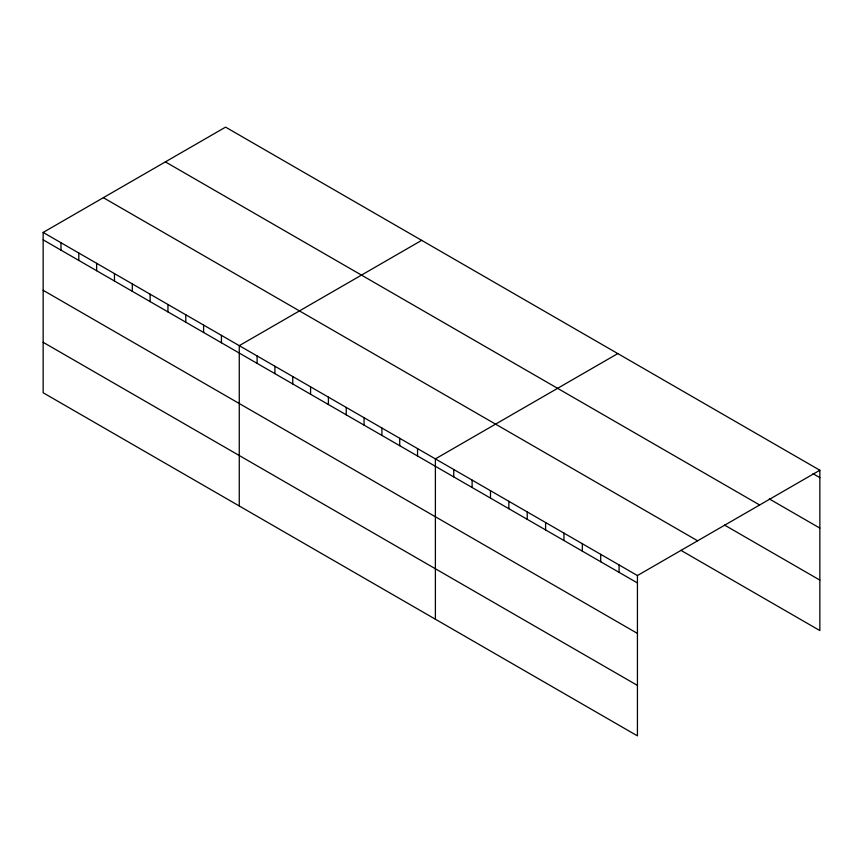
<?xml version="1.0" encoding="UTF-8"?>
<svg xmlns="http://www.w3.org/2000/svg" width="863" height="863" viewBox="0 0 863 863"><rect width="100%" height="100%" fill="white"/><g stroke="black" fill="none" stroke-linecap="round" stroke-linejoin="round"><path stroke-width="1.29" d="M43.15 232.438L637.433 575.545L637.433 735.869L43.15 392.762L43.15 232.438L225.567 127.131L819.85 470.238L819.85 630.562L680.939 550.357M421.673 240.356L239.267 345.664L239.267 505.988M617.789 353.582L435.384 458.889L435.384 619.213M637.433 575.545L819.85 470.238M812.957 473.658L819.85 477.627M769.332 498.933L819.85 528.102M165.362 161.877L759.656 504.984M724.564 525.082L819.85 580.098M103.344 197.681L697.638 540.799M43.15 239.838L637.433 582.946M43.15 290.302L637.433 633.41M43.15 342.298L637.433 685.405M619.073 564.941L619.073 572.342M600.702 554.337L600.702 561.737M582.331 543.733L582.331 551.133M563.96 533.129L563.96 540.529M545.599 522.525L545.599 529.925M527.228 511.921L527.228 519.31M508.857 501.317L508.857 508.706M490.486 490.713L490.486 498.102M472.115 480.098L472.115 487.498M453.755 469.494L453.755 476.894M417.552 448.598L417.552 455.998M399.72 438.307L399.72 445.707M381.899 428.016L381.899 435.405M364.067 417.714L364.067 425.114M346.236 407.422L346.236 414.823M328.404 397.131L328.404 404.531M310.583 386.84L310.583 394.24M292.751 376.548L292.751 383.938M274.919 366.257L274.919 373.647M257.098 355.955L257.098 363.355M221.435 335.373L221.435 342.773M203.603 325.081L203.603 332.482M185.782 314.79L185.782 322.179M167.951 304.488L167.951 311.888M150.119 294.197L150.119 301.597M132.298 283.905L132.298 291.306M114.466 273.614L114.466 281.014M96.634 263.323L96.634 270.712M78.803 253.021L78.803 260.421M60.982 242.73L60.982 250.13"/></g></svg>
